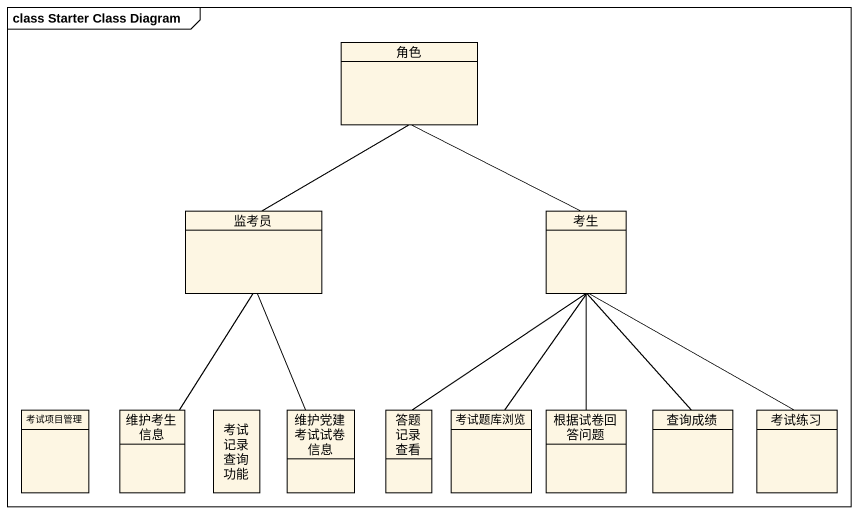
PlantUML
@startuml
mainframe class Starter Class Diagram
hide circle
hide empty members
class 角色
class 监考员
class 考生
class 考试项目管理
class 维护考生信息
class 考试记录查询功能
class 维护党建考试试卷信息
class 答题记录查看
class 考试题库浏览
class 根据试卷回答问题
class 查询成绩
class 考试练习
角色 -- 监考员
角色 -- 考生
监考员 -- 维护考生信息
监考员 -- 维护党建考试试卷信息
考生 -- 答题记录查看
考生 -- 考试题库浏览
考生 -- 根据试卷回答问题
考生 -- 查询成绩
考生 -- 考试练习
@enduml
